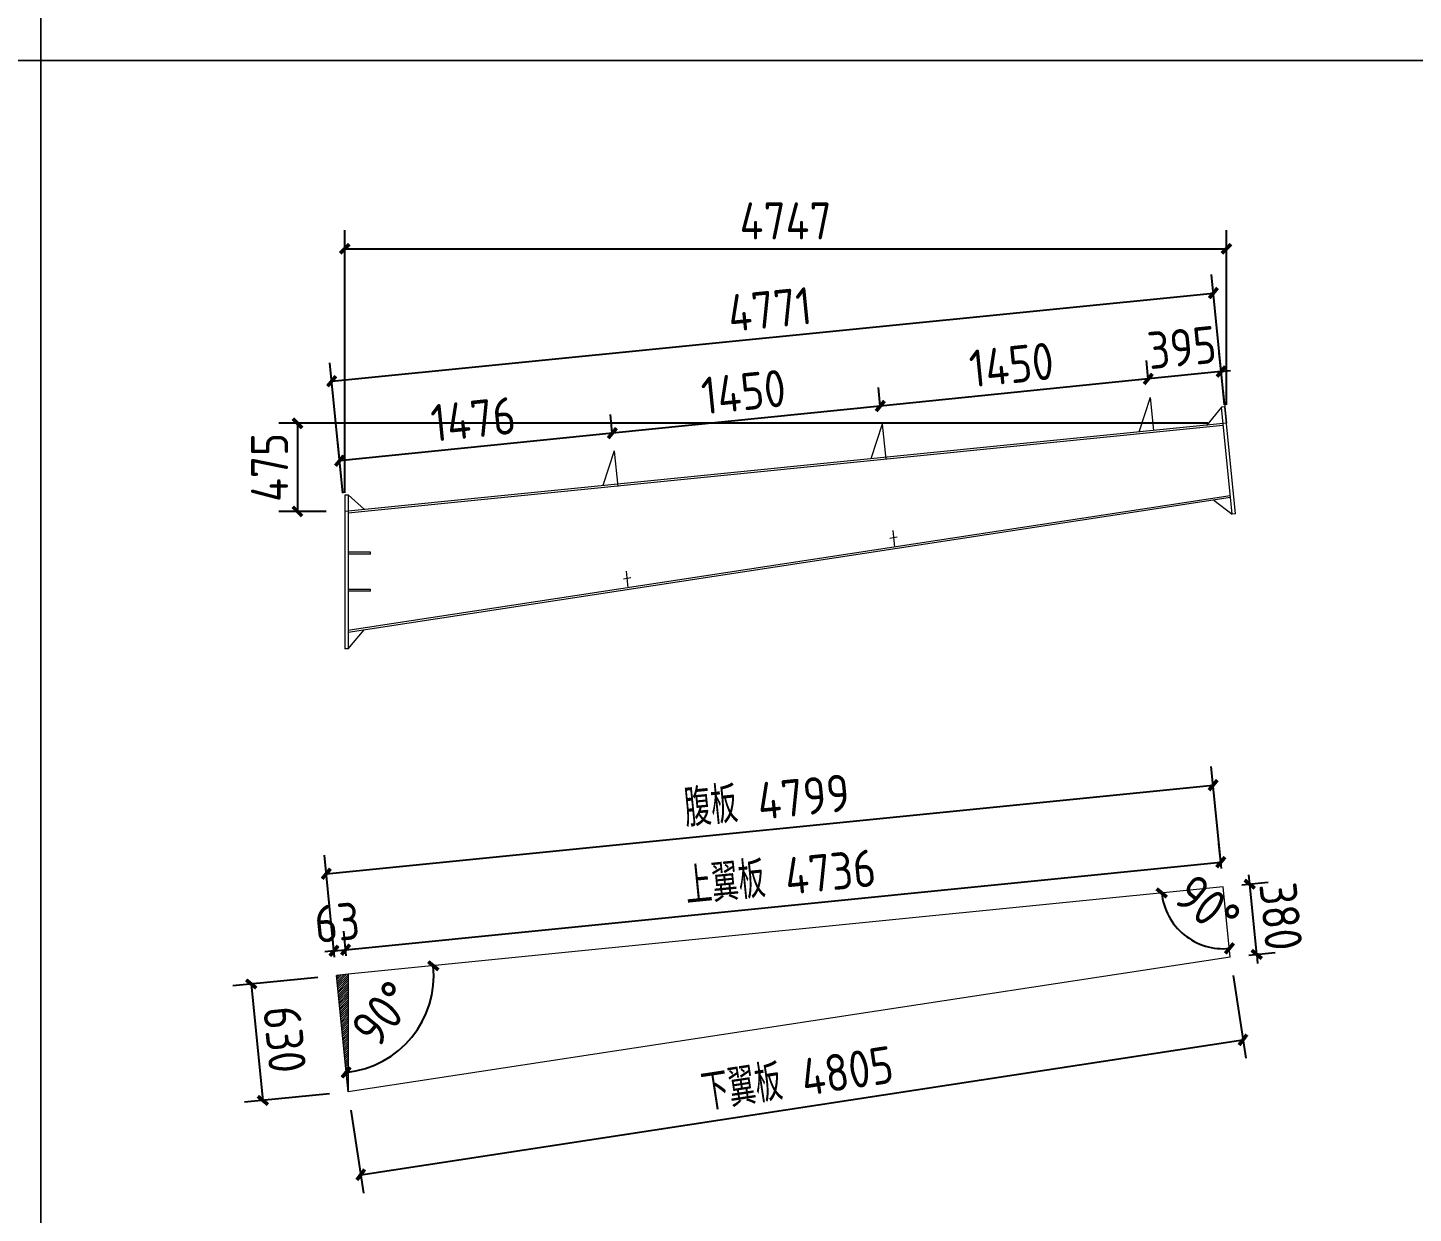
# Model space of a CAD drawing. Extents: x 485428 to 797698, y 56414 to 211814.
# Drawn here: x 733668 to 741128, y 127906 to 134290 of the extents above; entities that cross this region are included whole.
import ezdxf

# ---------------------------------------------------------------- set-up
doc = ezdxf.new("R2010")
doc.units = 0
doc.header["$LTSCALE"] = 1000
doc.header["$MEASUREMENT"] = 0
doc.styles.get("Standard").update_dxf_attribs({"font": 'gbenor.shx', "bigfont": 'gbcbig.shx'})
doc.dimstyles.get("Standard").update_dxf_attribs({"dimscale": 100, "dimtxt": 2, "dimasz": 0.4, "dimexe": 0.5, "dimexo": 1, "dimgap": 0.5, "dimtad": 1, "dimdec": 0, "dimzin": 0, "dimdsep": 46, "dimtxsty": 'Standard', "dimblk": 'ARCHTICK', "dimcen": 0.09, "dimadec": 0, "dimazin": 0, "dimtfac": 1, "dimtdec": 0, "dimtix": 1, "dimtmove": 2, "dimatfit": 3, "dimfxl": 1, "dimtolj": 1, "dimtzin": 0, "dimarcsym": 0})

# ---------------------------------------------------------------- blocks, each defined once
blk = doc.blocks.new('_ArchTick')
at = {"color": 0, "linetype": 'ByBlock', "const_width": 0.4}
blk.add_lwpolyline([(-0.5, -0.5), (0.5, 0.5)], dxfattribs=at)
blk = doc.blocks.new('*D2045')
at = {"color": 3, "lineweight": -2}
for p, q in [((740022, 132160), (735020.2, 132160)), ((735120.2, 132160), (735120.2, 131685.3)), ((735274.9, 131685.3), (735020.2, 131685.3))]:
    blk.add_line(p, q, dxfattribs=at)
at = {"layer": 'Defpoints', "color": 0}
for p in [(740122, 132160), (735120.2, 131685.3), (735374.9, 131685.3)]:
    blk.add_point(p, dxfattribs=at)
at = {"color": 3, "lineweight": -2, "xscale": 50, "yscale": 50, "zscale": 50}
for p, rotation in [((735120.2, 132160), 90), ((735120.2, 131685.3), 270)]:
    blk.add_blockref('_ArchTick', p, dxfattribs=dict(at, rotation=rotation))
at = {"color": 0, "lineweight": 15, "insert": (734970.2, 131922.6), "char_height": 200, "attachment_point": 5, "rotation": 90}
blk.add_mtext('\\A1;475', dxfattribs=at)
blk = doc.blocks.new('*D2017')
at = {"color": 3, "lineweight": -2}
for p, q in [((735374.9, 131785.3), (735374.9, 133199.9)), ((740122, 132260), (740122, 133199.9)), ((735374.9, 133099.9), (740122, 133099.9))]:
    blk.add_line(p, q, dxfattribs=at)
at = {"layer": 'Defpoints', "color": 0}
for p in [(740122, 133099.9), (740122, 132160), (735374.9, 131685.3)]:
    blk.add_point(p, dxfattribs=at)
at = {"color": 3, "lineweight": -2, "xscale": 50, "yscale": 50, "zscale": 50, "rotation": 180}
blk.add_blockref('_ArchTick', (735374.9, 133099.9), dxfattribs=at)
at = {"color": 3, "lineweight": -2, "xscale": 50, "yscale": 50, "zscale": 50}
blk.add_blockref('_ArchTick', (740122, 133099.9), dxfattribs=at)
at = {"color": 0, "lineweight": 15, "insert": (737748.4, 133249.9), "char_height": 200, "attachment_point": 5}
blk.add_mtext('\\A1;4747', dxfattribs=at)
blk = doc.blocks.new('*D2046')
at = {"color": 3, "lineweight": -2}
for p, q in [((739700.9, 132398.8), (739690.8, 132498.6)), ((740093.8, 132438.5), (740083.7, 132538.4)), ((740093.8, 132438.9), (739700.9, 132399.1)), ((740093.8, 132438.9), (740143.5, 132443.9)), ((739700.9, 132399.1), (739651.2, 132394.1))]:
    blk.add_line(p, q, dxfattribs=at)
at = {"layer": 'Defpoints', "color": 0}
for p in [(739700.9, 132399.1), (739711, 132299.3), (740103.9, 132339)]:
    blk.add_point(p, dxfattribs=at)
at = {"color": 3, "lineweight": -2, "xscale": 50, "yscale": 50, "zscale": 50}
for p, rotation in [((739700.9, 132399.1), 5.777421643194059), ((740093.8, 132438.9), 185.7774216431941)]:
    blk.add_blockref('_ArchTick', p, dxfattribs=dict(at, rotation=rotation))
at = {"color": 0, "lineweight": 15, "insert": (739882.2, 132568.3), "char_height": 200, "attachment_point": 5, "rotation": 5.77742}
blk.add_mtext('\\A1;395', dxfattribs=at)
blk = doc.blocks.new('*D2047')
at = {"color": 3, "lineweight": -2}
for p, q in [((739700.9, 132398.8), (739690.8, 132498.6)), ((738258.1, 132255), (738248.2, 132352.7)), ((739700.9, 132399.1), (738258.3, 132253.2))]:
    blk.add_line(p, q, dxfattribs=at)
at = {"layer": 'Defpoints', "color": 0}
for p in [(739711, 132299.3), (738258.3, 132253.2), (738268.2, 132155.5)]:
    blk.add_point(p, dxfattribs=at)
at = {"color": 3, "lineweight": -2, "xscale": 50, "yscale": 50, "zscale": 50}
for p, rotation in [((739700.9, 132399.1), 5.777421643183844), ((738258.3, 132253.2), 185.7774216431839)]:
    blk.add_blockref('_ArchTick', p, dxfattribs=dict(at, rotation=rotation))
at = {"color": 0, "lineweight": 15, "insert": (738964.5, 132475.4), "char_height": 200, "attachment_point": 5, "rotation": 5.77742}
blk.add_mtext('\\A1;1450', dxfattribs=at)
blk = doc.blocks.new('*D2048')
at = {"color": 3, "lineweight": -2}
for p, q in [((738258.1, 132255), (738248.2, 132352.7)), ((736815.5, 132109), (736805.6, 132206.7)), ((738258.3, 132253.2), (736815.6, 132107.2))]:
    blk.add_line(p, q, dxfattribs=at)
at = {"layer": 'Defpoints', "color": 0}
for p in [(738268.2, 132155.5), (736815.6, 132107.2), (736825.5, 132009.5)]:
    blk.add_point(p, dxfattribs=at)
at = {"color": 3, "lineweight": -2, "xscale": 50, "yscale": 50, "zscale": 50}
for p, rotation in [((738258.3, 132253.2), 5.777421643183844), ((736815.6, 132107.2), 185.7774216431839)]:
    blk.add_blockref('_ArchTick', p, dxfattribs=dict(at, rotation=rotation))
at = {"color": 0, "lineweight": 15, "insert": (737521.9, 132329.4), "char_height": 200, "attachment_point": 5, "rotation": 5.77742}
blk.add_mtext('\\A1;1450', dxfattribs=at)
blk = doc.blocks.new('*D2049')
at = {"color": 3, "lineweight": -2}
for p, q in [((736815.5, 132109), (736805.6, 132206.7)), ((735364.8, 131784.7), (735337.2, 132058.1)), ((736815.6, 132107.2), (735347.2, 131958.7))]:
    blk.add_line(p, q, dxfattribs=at)
at = {"layer": 'Defpoints', "color": 0}
for p in [(736825.5, 132009.5), (735347.2, 131958.7), (735374.9, 131685.3)]:
    blk.add_point(p, dxfattribs=at)
at = {"color": 3, "lineweight": -2, "xscale": 50, "yscale": 50, "zscale": 50}
for p, rotation in [((736815.6, 132107.2), 5.777421643183844), ((735347.2, 131958.7), 185.7774216431839)]:
    blk.add_blockref('_ArchTick', p, dxfattribs=dict(at, rotation=rotation))
at = {"color": 0, "lineweight": 15, "insert": (736066.3, 132182.2), "char_height": 200, "attachment_point": 5, "rotation": 5.77742}
blk.add_mtext('\\A1;1476', dxfattribs=at)
blk = doc.blocks.new('*D2050')
at = {"color": 3, "lineweight": -2}
for p, q in [((740112, 132259.5), (740041.9, 132961.1)), ((735304.7, 132386.9), (740051.8, 132861.6)), ((735364.9, 131784.8), (735294.8, 132486.4))]:
    blk.add_line(p, q, dxfattribs=at)
at = {"layer": 'Defpoints', "color": 0}
for p in [(740051.8, 132861.6), (740122, 132160), (735374.9, 131685.3)]:
    blk.add_point(p, dxfattribs=at)
at = {"color": 3, "lineweight": -2, "xscale": 50, "yscale": 50, "zscale": 50}
for p, rotation in [((740051.8, 132861.6), 5.710593136719189), ((735304.7, 132386.9), 185.7105931367192)]:
    blk.add_blockref('_ArchTick', p, dxfattribs=dict(at, rotation=rotation))
at = {"color": 0, "lineweight": 15, "insert": (737663.4, 132773.5), "char_height": 200, "attachment_point": 5, "rotation": 5.71059}
blk.add_mtext('\\A1;4771', dxfattribs=at)
blk = doc.blocks.new('*D2051')
at = {"color": 3, "lineweight": -2}
for p, q in [((735320.3, 129286.1), (735307, 129418.8)), ((735382.9, 129292.4), (735369.7, 129425.1)), ((735316.9, 129319.3), (735267.2, 129314.4)), ((735316.9, 129319.3), (735379.6, 129325.6)), ((735379.6, 129325.6), (735429.4, 129330.6))]:
    blk.add_line(p, q, dxfattribs=at)
at = {"layer": 'Defpoints', "color": 0}
for p in [(735379.6, 129325.6), (735330.2, 129186.6), (735392.9, 129192.9)]:
    blk.add_point(p, dxfattribs=at)
at = {"color": 3, "lineweight": -2, "xscale": 50, "yscale": 50, "zscale": 50}
for p, rotation in [((735316.9, 129319.3), 5.710593137494398), ((735379.6, 129325.6), 185.7105931374944)]:
    blk.add_blockref('_ArchTick', p, dxfattribs=dict(at, rotation=rotation))
at = {"color": 0, "lineweight": 15, "insert": (735333.4, 129471.7), "char_height": 200, "attachment_point": 5, "rotation": 5.71059}
blk.add_mtext('\\A1;63', dxfattribs=at)
blk = doc.blocks.new('*D2052')
at = {"color": 3, "lineweight": -2}
for p, q in [((740095.1, 129763.6), (740081.9, 129896.3)), ((735379.6, 129325.6), (740091.8, 129796.8)), ((735382.9, 129292.4), (735369.7, 129425.1))]:
    blk.add_line(p, q, dxfattribs=at)
at = {"layer": 'Defpoints', "color": 0}
for p in [(740091.8, 129796.8), (740105.1, 129664.1), (735392.9, 129192.9)]:
    blk.add_point(p, dxfattribs=at)
at = {"color": 3, "lineweight": -2, "xscale": 50, "yscale": 50, "zscale": 50}
for p, rotation in [((740091.8, 129796.8), 5.710593137471134), ((735379.6, 129325.6), 185.7105931374711)]:
    blk.add_blockref('_ArchTick', p, dxfattribs=dict(at, rotation=rotation))
at = {"color": 0, "lineweight": 15, "insert": (737720.1, 129717), "char_height": 200, "attachment_point": 5, "rotation": 5.71059}
blk.add_mtext('\\A1;上翼板 4736', dxfattribs=at)
blk = doc.blocks.new('*D2018')
at = {"color": 3, "lineweight": -2}
for p, q in [((740095.1, 129763.6), (740040.4, 130311.2)), ((735275.5, 129734.3), (740050.3, 130211.7)), ((735320.3, 129286.1), (735265.5, 129833.8))]:
    blk.add_line(p, q, dxfattribs=at)
at = {"layer": 'Defpoints', "color": 0}
for p in [(740050.3, 130211.7), (740105.1, 129664.1), (735330.2, 129186.6)]:
    blk.add_point(p, dxfattribs=at)
at = {"color": 3, "lineweight": -2, "xscale": 50, "yscale": 50, "zscale": 50}
for p, rotation in [((740050.3, 130211.7), 5.710593137499912), ((735275.5, 129734.3), 185.7105931374999)]:
    blk.add_blockref('_ArchTick', p, dxfattribs=dict(at, rotation=rotation))
at = {"color": 0, "lineweight": 15, "insert": (737647.3, 130128.8), "char_height": 200, "attachment_point": 5, "rotation": 5.71059}
blk.add_mtext('\\A1;腹板 4799', dxfattribs=at)
blk = doc.blocks.new('*D2053')
at = {"color": 3, "lineweight": -2}
for p, q in [((740158, 129187.1), (740226.2, 128741.2)), ((735461.1, 128113.9), (740211.1, 128840.1)), ((735408, 128460.9), (735476.2, 128015))]:
    blk.add_line(p, q, dxfattribs=at)
at = {"layer": 'Defpoints', "color": 0}
for p in [(740142.9, 129286), (740211.1, 128840.1), (735392.9, 128559.8)]:
    blk.add_point(p, dxfattribs=at)
at = {"color": 3, "lineweight": -2, "xscale": 50, "yscale": 50, "zscale": 50}
for p, rotation in [((740211.1, 128840.1), 8.69224909742612), ((735461.1, 128113.9), 188.6922490974261)]:
    blk.add_blockref('_ArchTick', p, dxfattribs=dict(at, rotation=rotation))
at = {"color": 0, "lineweight": 15, "insert": (737812.4, 128631.8), "char_height": 200, "attachment_point": 5, "rotation": 8.69225}
blk.add_mtext('\\A1;下翼板 4805', dxfattribs=at)
blk = doc.blocks.new('*D2054')
at = {"color": 3, "lineweight": -2}
for p, q in [((740204.6, 129674), (740346.8, 129688.3)), ((740247.3, 129678.3), (740242.3, 129728.1)), ((740285.1, 129300.2), (740247.3, 129678.3)), ((740242.4, 129295.9), (740384.6, 129310.1)), ((740285.1, 129300.2), (740290, 129250.4))]:
    blk.add_line(p, q, dxfattribs=at)
at = {"layer": 'Defpoints', "color": 0}
for p in [(740105.1, 129664.1), (740247.3, 129678.3), (740142.9, 129286)]:
    blk.add_point(p, dxfattribs=at)
at = {"color": 3, "lineweight": -2, "xscale": 50, "yscale": 50, "zscale": 50}
for p, rotation in [((740247.3, 129678.3), 275.7105931374983), ((740285.1, 129300.2), 95.71059313749835)]:
    blk.add_blockref('_ArchTick', p, dxfattribs=dict(at, rotation=rotation))
at = {"color": 0, "lineweight": 15, "insert": (740415.4, 129504.2), "char_height": 200, "attachment_point": 5, "rotation": 275.71059}
blk.add_mtext('\\A1;380', dxfattribs=at)
blk = doc.blocks.new('*D2055')
at = {"color": 3, "lineweight": -2}
for p, q in [((735230.7, 129176.6), (734771.8, 129130.8)), ((734871.3, 129140.7), (734934, 128513.9)), ((735293.4, 128549.8), (734834.5, 128503.9))]:
    blk.add_line(p, q, dxfattribs=at)
at = {"layer": 'Defpoints', "color": 0}
for p in [(735330.2, 129186.6), (735392.9, 128559.8), (734934, 128513.9)]:
    blk.add_point(p, dxfattribs=at)
at = {"color": 3, "lineweight": -2, "xscale": 50, "yscale": 50, "zscale": 50}
for p, rotation in [((734871.3, 129140.7), 95.71059313748569), ((734934, 128513.9), 275.7105931374857)]:
    blk.add_blockref('_ArchTick', p, dxfattribs=dict(at, rotation=rotation))
at = {"color": 0, "lineweight": 15, "insert": (735051.9, 128842.2), "char_height": 200, "attachment_point": 5, "rotation": 275.71059}
blk.add_mtext('\\A1;630', dxfattribs=at)
blk = doc.blocks.new('*D2019')
at = {"color": 0, "lineweight": -2}
blk.add_arc((735330.2, 129186.6), 524.2, 275.71059, 5.71059, dxfattribs=at)
at = {"layer": 'Defpoints', "color": 0}
for p in [(740105.1, 129664.1), (735330.2, 129186.6), (735392.9, 129192.9), (735636.2, 128761), (735392.9, 128559.8)]:
    blk.add_point(p, dxfattribs=at)
at = {"color": 0, "lineweight": -2, "xscale": 50, "yscale": 50, "zscale": 50}
for p, rotation in [((735851.8, 129238.8), 95.71059313750007), ((735382.4, 128665), 185.7105931374959)]:
    blk.add_blockref('_ArchTick', p, dxfattribs=dict(at, rotation=rotation))
at = {"color": 0, "lineweight": 15, "insert": (735581.1, 128981.3), "char_height": 200, "attachment_point": 5, "rotation": 50.71059}
blk.add_mtext('\\A1;90°', dxfattribs=at)
blk = doc.blocks.new('*D3256')
at = {"color": 0, "lineweight": -2}
blk.add_arc((740105.1, 129664.1), 333.2, 185.67946, 275.71059, dxfattribs=at)
at = {"layer": 'Defpoints', "color": 0}
for p in [(740105.1, 129664.1), (740105.1, 129664.1), (739834.5, 129469.7), (740142.9, 129286), (735366.9, 129192.9)]:
    blk.add_point(p, dxfattribs=at)
at = {"color": 0, "lineweight": -2, "xscale": 50, "yscale": 50, "zscale": 50}
for p, rotation in [((739773.5, 129631.1), 95.67946262486704), ((740138.2, 129332.6), 5.710593137511425)]:
    blk.add_blockref('_ArchTick', p, dxfattribs=dict(at, rotation=rotation))
at = {"color": 0, "lineweight": 15, "insert": (740020.7, 129561), "char_height": 200, "attachment_point": 5, "rotation": 320.69503}
blk.add_mtext('\\A1;90°', dxfattribs=at)

msp = doc.modelspace()

# ---------------------------------------------------------------- hatches: boundary and pattern name
at = {"lineweight": 15}
h = msp.add_hatch(dxfattribs=at)
h.set_pattern_fill('ANSI31', color=256, scale=5, style=0)
h.set_pattern_definition([(45, (-1e-08, -21396.44), (-5.612660076, 5.612660076), [])])
h.paths.add_polyline_path([(735392.9, 129192.9), (735330.2, 129186.6), (735392.9, 128559.8)])

# ---------------------------------------------------------------- linework, layer by layer
at = {"color": 2, "lineweight": 15}
for p, q in [((739711, 132299.8), (739649.5, 132112.9)), ((739711, 132299.8), (739729.1, 132120.7)), ((740103.9, 132339), (740122, 132160)), ((740095.1, 132247.7), (740014.5, 132149.2)), ((740113, 132249.5), (740095.1, 132247.7)), ((740152.8, 131670.6), (740095.1, 132247.7)), ((740170.8, 131672.4), (740113, 132249.5)), ((738268.2, 132155.5), (738206.7, 131968.7)), ((738268.2, 132155.5), (738287.3, 131966.4)), ((736825.4, 132011.2), (736763.9, 131824.4)), ((736825.5, 132009.5), (736844.7, 131820.5)), ((735374.9, 131775.5), (735374.9, 130945.5)), ((735376.9, 131775.5), (735392.9, 131775.5)), ((735392.9, 131775.5), (735392.9, 130945.5)), ((735392.9, 131775.5), (735480.9, 131695.8)), ((740055, 131746.3), (740152.8, 131670.6)), ((740170.8, 131672.4), (740152.8, 131670.6)), ((738326, 131583.4), (738335.1, 131493.7)), ((735512.9, 131465.5), (735392.9, 131465.5)), ((735512.9, 131465.5), (735392.9, 131465.5)), ((735512.9, 131455.5), (735392.9, 131455.5)), ((735512.9, 131455.5), (735392.9, 131455.5)), ((735512.9, 131455.5), (735512.9, 131465.5)), ((735512.9, 131455.5), (735512.9, 131465.5)), ((736890.8, 131364), (736899.9, 131274.3)), ((735512.9, 131265.5), (735392.9, 131265.5)), ((735512.9, 131265.5), (735392.9, 131265.5)), ((735512.9, 131255.5), (735392.9, 131255.5)), ((735512.9, 131255.5), (735392.9, 131255.5)), ((735512.9, 131255.5), (735512.9, 131265.5)), ((735512.9, 131255.5), (735512.9, 131265.5)), ((735392.9, 130945.5), (735480.2, 131047.2)), ((735392.9, 130945.5), (735374.9, 130945.5)), ((735392.9, 129192.9), (735392.9, 128559.8))]:
    msp.add_line(p, q, dxfattribs=at)
at = {"lineweight": 15}
for p, q in [((740122, 132160), (735374.9, 131685.3)), ((740105.1, 132148.2), (735392.9, 131677)), ((740142.9, 131770.1), (735391.4, 131043.7)), ((740143.9, 131760.2), (735392.9, 131033.8)), ((738349.9, 131546.6), (738310.3, 131540.5)), ((736914.7, 131327.2), (736875.1, 131321.1)), ((740105.1, 129664.1), (735392.9, 129192.9)), ((740142.9, 129286), (740105.1, 129664.1)), ((740142.9, 129286), (735392.9, 128559.8)), ((735392.9, 129192.9), (735330.2, 129186.6)), ((735392.9, 128559.8), (735330.2, 129186.6))]:
    msp.add_line(p, q, dxfattribs=at)
for points in [[(718888.1, 144614.2), (733738.1, 144614.2), (733738.1, 134114.2), (718888.1, 134114.2)], [(733738.1, 144614.2), (748588.1, 144614.2), (748588.1, 134114.2), (733738.1, 134114.2)], [(718888.1, 134114.2), (733738.1, 134114.2), (733738.1, 123614.2), (718888.1, 123614.2)], [(733738.1, 134114.2), (748588.1, 134114.2), (748588.1, 123614.2), (733738.1, 123614.2)]]:
    msp.add_lwpolyline(points, close=True, dxfattribs=at)

# ---------------------------------------------------------------- dimensions: what is measured, and where the dimension line sits
dim = msp.add_linear_dim(base=(740122, 133099.9), p1=(735374.9, 131685.3), p2=(740122, 132160), dimstyle='Standard', override={"dimtxt": 2, "dimasz": 0.5, "dimexe": 1, "dimexo": 1, "dimclrd": 3, "dimclre": 3}, dxfattribs=at)
dim.commit()
dim.dimension.update_dxf_attribs({"geometry": '*D2017', "text_midpoint": (737748.4, 133249.9)})
for p1, p2, distance, picture, middle in [((735374.9, 131685.3), (740122, 132160), 705.1, '*D2050', (737663.4, 132773.5)), ((740103.9, 132339), (739711, 132299.3), -100.4, '*D2046', (739882.2, 132568.3)), ((740142.9, 129286), (740105.1, 129664.1), -142.9, '*D2054', (740415.4, 129504.2)), ((735330.2, 129186.6), (735392.9, 129192.9), 133.4, '*D2051', (735333.4, 129471.7)), ((735330.2, 129186.6), (735392.9, 128559.8), -461.2, '*D2055', (735051.9, 128842.2))]:
    dim = msp.add_aligned_dim(p1=p1, p2=p2, distance=distance, dimstyle='Standard', override={"dimtxt": 2, "dimasz": 0.5, "dimexe": 1, "dimexo": 1, "dimclrd": 3, "dimclre": 3}, dxfattribs=at)
    dim.commit()
    dim.dimension.update_dxf_attribs({"geometry": picture, "text_midpoint": middle})
for base, p1, p2, angle, picture, middle in [((738258.3, 132253.2), (739711, 132299.3), (738268.2, 132155.5), 5.77742, '*D2047', (738964.5, 132475.4)), ((736815.6, 132107.2), (738268.2, 132155.5), (736825.5, 132009.5), 5.77742, '*D2048', (737521.9, 132329.4)), ((735347.2, 131958.7), (736825.5, 132009.5), (735374.9, 131685.3), 5.77742, '*D2049', (736066.3, 132182.2)), ((735120.2, 131685.3), (740122, 132160), (735374.9, 131685.3), 90, '*D2045', (734970.2, 131922.6))]:
    dim = msp.add_linear_dim(base=base, p1=p1, p2=p2, angle=angle, dimstyle='Standard', override={"dimtxt": 2, "dimasz": 0.5, "dimexe": 1, "dimexo": 1, "dimclrd": 3, "dimclre": 3}, dxfattribs=at)
    dim.commit()
    dim.dimension.update_dxf_attribs({"geometry": picture, "text_midpoint": middle})
for p1, p2, distance, text, picture, middle in [((735330.2, 129186.6), (740105.1, 129664.1), 550.4, '腹板 4799', '*D2018', (737647.3, 130128.8)), ((735392.9, 128559.8), (740142.9, 129286), -451.1, '下翼板 4805', '*D2053', (737812.4, 128631.8))]:
    dim = msp.add_aligned_dim(p1=p1, p2=p2, distance=distance, text=text, dimstyle='Standard', override={"dimtxt": 2, "dimasz": 0.5, "dimexe": 1, "dimexo": 1, "dimclrd": 3, "dimclre": 3}, dxfattribs=at)
    dim.commit()
    dim.dimension.update_dxf_attribs({"geometry": picture, "text_midpoint": middle})
dim = msp.add_linear_dim(base=(740091.8, 129796.8), p1=(735392.9, 129192.9), p2=(740105.1, 129664.1), angle=185.71059, text='上翼板 4736', dimstyle='Standard', override={"dimtxt": 2, "dimasz": 0.5, "dimexe": 1, "dimexo": 1, "dimclrd": 3, "dimclre": 3}, dxfattribs=at)
dim.commit()
dim.dimension.update_dxf_attribs({"geometry": '*D2052', "text_midpoint": (737720.1, 129717)})
at = {"color": 1, "lineweight": 15}
for base, line1, line2, picture, middle in [((739834.5, 129469.7), ((740142.9, 129286), (740105.1, 129664.1)), ((740105.1, 129664.1), (735366.9, 129192.9)), '*D3256', (740020.7, 129561)), ((735636.2, 128761), ((735392.9, 128559.8), (735330.2, 129186.6)), ((740105.1, 129664.1), (735392.9, 129192.9)), '*D2019', (735581.1, 128981.3))]:
    dim = msp.add_angular_dim_2l(base=base, line1=line1, line2=line2, dimstyle='Standard', override={"dimtxt": 2, "dimasz": 0.5, "dimgap": 1}, dxfattribs=at)
    dim.commit()
    dim.dimension.update_dxf_attribs({"geometry": picture, "text_midpoint": middle})

doc.saveas('drawing.dxf')
